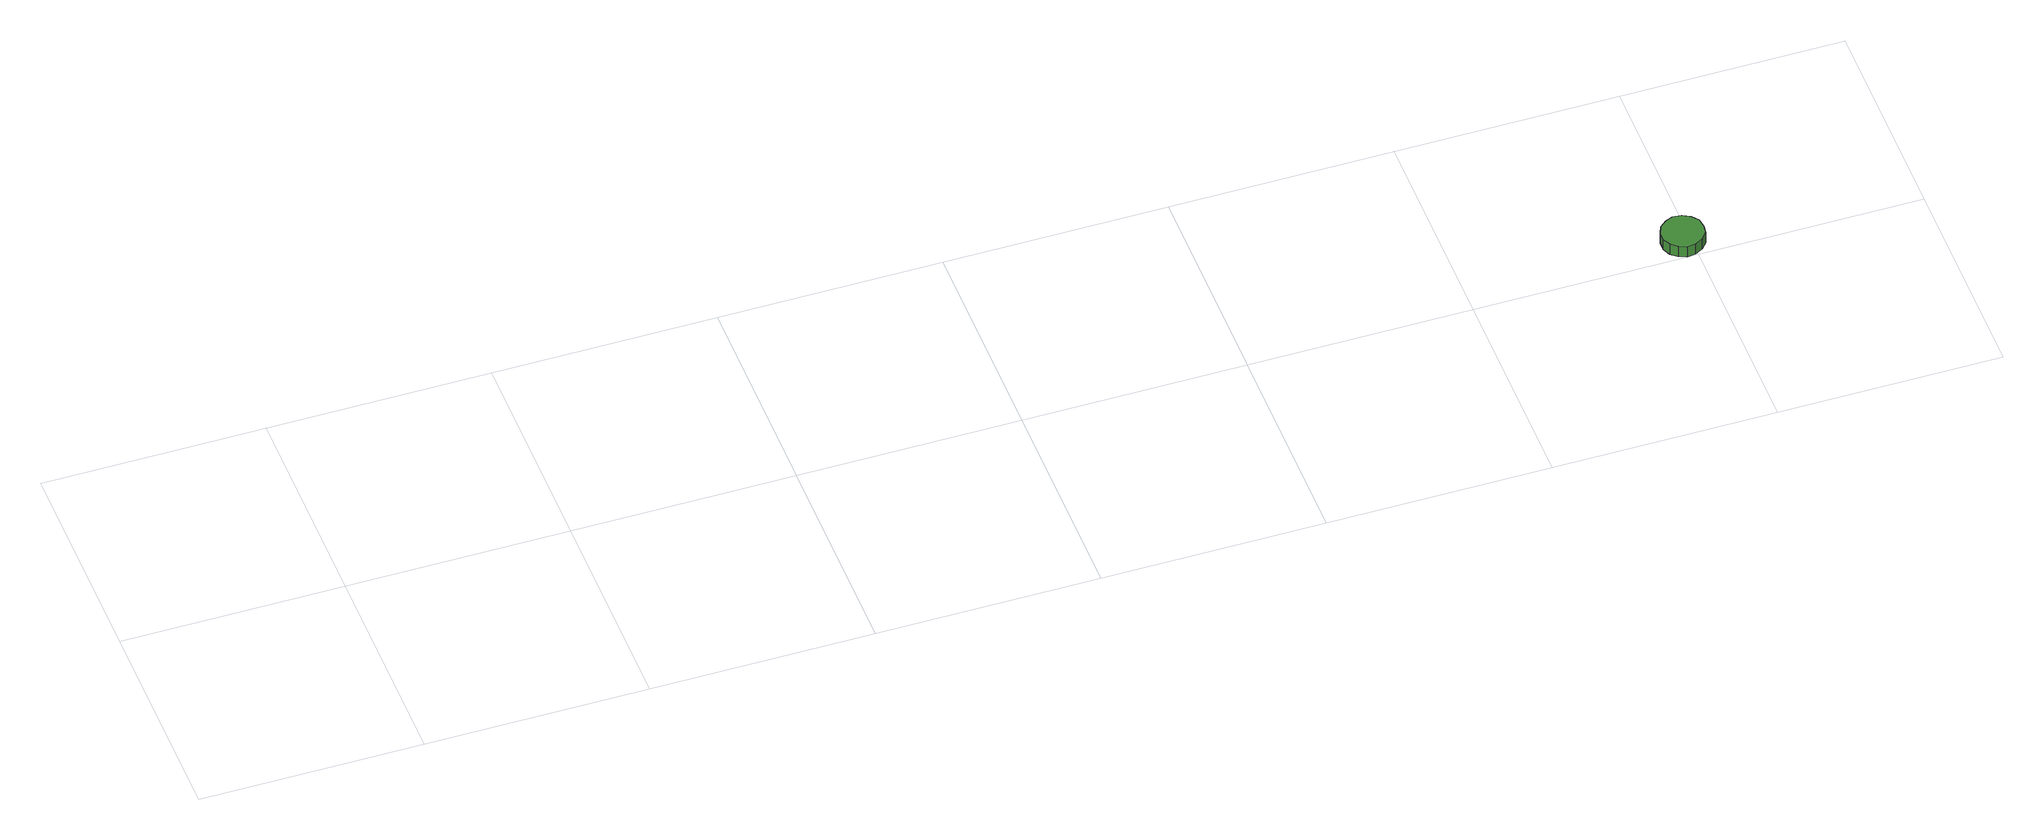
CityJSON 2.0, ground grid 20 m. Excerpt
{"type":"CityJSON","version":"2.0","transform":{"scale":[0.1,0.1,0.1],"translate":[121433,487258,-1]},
"CityObjects":{
"tree1":{"type":"SolitaryVegetationObject","attributes":{"function":"something"}},
"tree2":{"type":"SolitaryVegetationObject","attributes":{"function":"something"},"geometry":[{"type":"MultiSurface","lod":"1","boundaries":[[[0,1,2,3,4,5,6,7,8,9,10,11,12,13,14]],[[15,16,17,18,19,20,21,22,23,24,25,26,27,28,29]],[[0,29,28,1]],[[1,28,27,2]],[[2,27,26,3]],[[3,26,25,4]],[[4,25,24,5]],[[5,24,23,6]],[[6,23,22,7]],[[7,22,21,8]],[[8,21,20,9]],[[9,20,19,10]],[[10,19,18,11]],[[11,18,17,12]],[[12,17,16,13]],[[13,16,15,14]],[[14,15,29,0]]]}]}
},
"vertices":[
[1211,19,18],[1210,27,18],[1205,33,18],[1198,37,18],[1190,38,18],[1183,35,18],[1177,30,18],[1174,23,18],[1174,15,18],[1177,8,18],[1183,3,18],[1190,0,18],[1198,1,18],[1205,5,18],[1210,11,18],[1210,11,6],[1205,5,6],[1198,1,6],[1190,0,6],[1183,3,6],[1177,8,6],[1174,15,6],[1174,23,6],[1177,30,6],[1183,35,6],[1190,38,6],[1198,37,6],[1205,33,6],[1210,27,6],[1211,19,6]
]}
